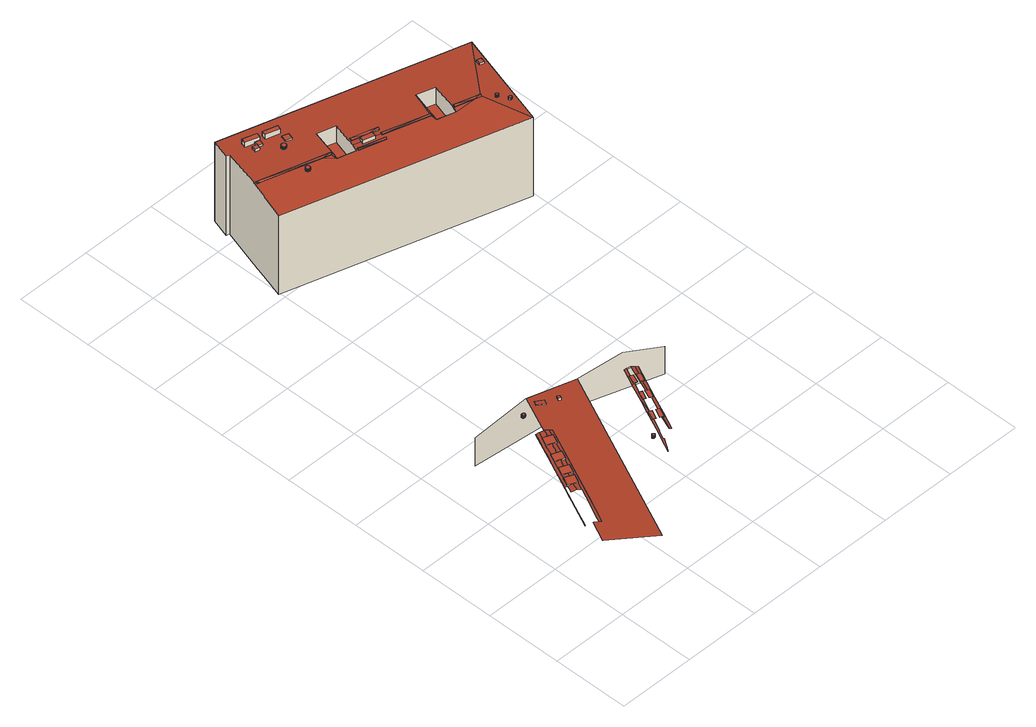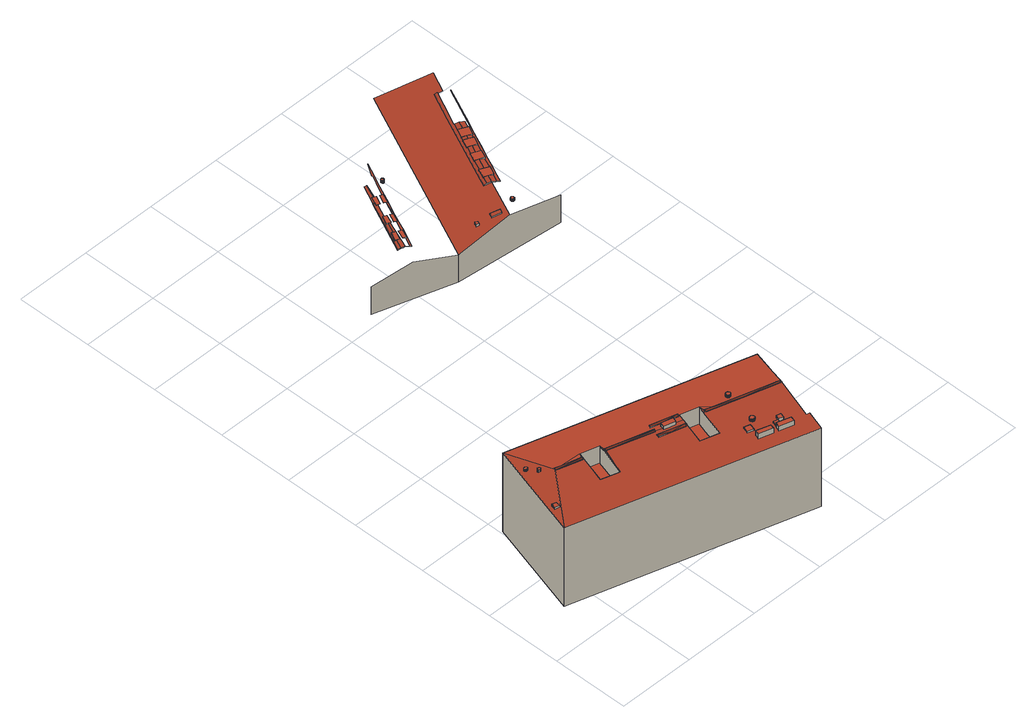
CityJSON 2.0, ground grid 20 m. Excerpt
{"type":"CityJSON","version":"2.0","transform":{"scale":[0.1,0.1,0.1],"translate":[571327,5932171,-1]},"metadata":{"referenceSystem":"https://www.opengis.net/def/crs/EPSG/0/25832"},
"CityObjects":{
"building1":{"type":"Building","attributes":{"Grundfläche 2D":"11258.269333","Grundhöhe NN":"5.771"},"children":["building1-1","building1-2","building1-3","building1-4","building1-5","building1-6","building1-7","building1-8","building1-9","building1-10","building1-11"],"geometry":[{"type":"MultiSurface","lod":"3","boundaries":[[[0,1,2,3,4,5]],[[6,0,5,7]],[[8,9,10,11,12,13,14,15,16,17,18,19,20,21,22]],[[23,24,25,26,27,28,29,30,31,32,33]],[[34,35,36,37]],[[35,38,39,36]],[[40,41,42,43,44,45,46,47,48,49,50,51,52,53,54,55,56,39,38,57,6,7,58,59,60,61,62,63,64]],[[65,66,67,68,69,70]],[[15,14,13,12,11,71,72,73,34,37,74,75,76,66,65,77,78,79,80,81,82,83,84,18,17,16]],[[68,54,53,69]],[[43,42,41,40,29,28]],[[81,80,85,86,87,88]],[[49,87,86,50]],[[89,90,91,84,83,92]],[[91,27,19,18,84]],[[44,90,89,45]],[[27,91,90]],[[43,28,27,90,44]],[[93,26,25,94,95]],[[96,97,98,99,100,101,102,103,104,105,106,107,108]],[[109,110,111]],[[111,112,113,114,115,116,117,109]],[[118,119,106,105,120]],[[121,122,123,124,125,119,118,126,127,128,129]],[[130,131,132,133,134,135,136,137,138,139,140,141,142,143,115,114]],[[131,130,114,144,145,146,132]],[[123,147,148,149,150,151,152,124]],[[153,154,155,137,136,156,157,158,159,160]],[[159,158,161,133,132,146]],[[154,153,160,159,146,145,162,163,164,165,151,150]],[[25,166,167,168,94]]],"semantics":{"surfaces":[{"type":"RoofSurface"},{"type":"WallSurface"}],"values":[0,0,1,0,0,0,0,0,0,0,1,0,0,0,1,0,1,1,1,0,0,0,0,0,0,1,0,0,0,1,1]}}]},
"building1-1":{"type":"BuildingInstallation","parents":["building1"],"geometry":[{"type":"MultiSurface","lod":"3","boundaries":[[[169,170,0,171,172,35]],[[169,35,34,73]],[[172,57,38,35]],[[170,169,73,72,71]],[[171,0,6]],[[2,1,0,170,71]],[[171,6,57,172]]],"semantics":{"surfaces":[{"type":"RoofSurface"},{"type":"WallSurface"}],"values":[0,1,1,1,1,1,1]}}]},
"building1-2":{"type":"BuildingInstallation","parents":["building1"],"geometry":[{"type":"MultiSurface","lod":"3","boundaries":[[[173,174,36,175,176,68]],[[76,173,68,67,66]],[[176,55,54,68]],[[74,174,173,76,75]],[[175,36,39,56]],[[37,36,174,74]],[[176,175,56,55]]],"semantics":{"surfaces":[{"type":"RoofSurface"},{"type":"WallSurface"}],"values":[0,1,1,1,1,1,1]}}]},
"building1-3":{"type":"BuildingInstallation","parents":["building1"],"geometry":[{"type":"MultiSurface","lod":"3","boundaries":[[[177,178,69,179,180,86]],[[79,177,86,85,80]],[[180,51,50,86]],[[77,178,177,79,78]],[[179,69,53,52]],[[65,70,69,178,77]],[[180,179,52,51]]],"semantics":{"surfaces":[{"type":"RoofSurface"},{"type":"WallSurface"}],"values":[0,1,1,1,1,1,1]}}]},
"building1-4":{"type":"BuildingInstallation","parents":["building1"],"geometry":[{"type":"MultiSurface","lod":"3","boundaries":[[[181,182,87,183,184,89]],[[181,89,92,83]],[[184,46,45,89]],[[182,181,83,82,81]],[[183,87,49,48]],[[88,87,182,81]],[[184,183,48,47,46]]],"semantics":{"surfaces":[{"type":"RoofSurface"},{"type":"WallSurface"}],"values":[0,1,1,1,1,1,1]}}]},
"building1-5":{"type":"BuildingInstallation","parents":["building1"],"geometry":[{"type":"MultiSurface","lod":"3","boundaries":[[[185,186,187,188,189,190,191,192,193,194,195,196,197,198,199,200,201,202,203,204,205,206,207,208,209,210,211]],[[190,189,212,213]],[[187,186,214,215]],[[188,187,215,216]],[[189,188,216,212]],[[191,190,213,217]],[[192,191,217,218]],[[193,192,218,219]],[[194,193,219,220]],[[195,194,220,221]],[[196,195,221,222]],[[197,196,222,223]],[[198,197,223,224]],[[198,224,225]],[[199,198,225,226]],[[200,199,226,227]],[[201,200,227,228]],[[202,201,228,229]],[[203,202,229,230]],[[204,203,230,231]],[[205,204,231,232]],[[206,205,232,233]],[[207,206,233,234]],[[208,207,234,235]],[[209,208,235,236]],[[209,236,237]],[[210,209,237,238]],[[211,210,238,239]],[[185,211,239,240]],[[186,185,240,214]]],"semantics":{"surfaces":[{"type":"RoofSurface"},{"type":"WallSurface"}],"values":[0,1,1,1,1,1,1,1,1,1,1,1,1,1,1,1,1,1,1,1,1,1,1,1,1,1,1,1,1,1]}}]},
"building1-6":{"type":"BuildingInstallation","parents":["building1"],"geometry":[{"type":"MultiSurface","lod":"3","boundaries":[[[241,242,243,244]],[[244,243,245,246]],[[241,244,246,247]],[[242,241,247,248]],[[243,242,248,245]]],"semantics":{"surfaces":[{"type":"RoofSurface"},{"type":"WallSurface"}],"values":[0,1,1,1,1]}}]},
"building1-7":{"type":"BuildingInstallation","parents":["building1"],"geometry":[{"type":"MultiSurface","lod":"3","boundaries":[[[249,250,251,252,253,254,255,256,257,258,259,260,261,262,263,264,265,266,267,268,269,270,271,272,273,274,275,276]],[[251,250,277,278]],[[249,276,279,280]],[[250,249,280,277]],[[252,251,278,281]],[[253,252,281,282]],[[254,253,282,283]],[[255,254,283,284]],[[256,255,284,285]],[[257,256,285,286]],[[258,257,286,287]],[[259,258,287,288]],[[260,259,288,289]],[[261,260,289,290]],[[262,261,290,291]],[[263,262,291,292]],[[264,263,292,293]],[[265,264,293,294]],[[266,265,294,295]],[[267,266,295,296]],[[268,267,296,297]],[[269,268,297,298]],[[270,269,298,299]],[[271,270,299,300]],[[272,271,300,301]],[[273,272,301,302]],[[274,273,302,303]],[[275,274,303,304]],[[276,275,304,279]]],"semantics":{"surfaces":[{"type":"RoofSurface"},{"type":"WallSurface"}],"values":[0,1,1,1,1,1,1,1,1,1,1,1,1,1,1,1,1,1,1,1,1,1,1,1,1,1,1,1,1]}}]},
"building1-8":{"type":"BuildingInstallation","parents":["building1"],"geometry":[{"type":"MultiSurface","lod":"3","boundaries":[[[305,306,307,308]],[[308,307,309,310]],[[305,308,310,311]],[[306,305,311,312]],[[307,306,312,309]]],"semantics":{"surfaces":[{"type":"RoofSurface"},{"type":"WallSurface"}],"values":[0,1,1,1,1]}}]},
"building1-9":{"type":"BuildingInstallation","parents":["building1"],"geometry":[{"type":"MultiSurface","lod":"3","boundaries":[[[313,314,315,316]],[[317,318,319,320]],[[120,316,315,321,118]],[[319,318,143,142,322]],[[120,105,316]],[[316,105,104,313]],[[320,110,317]],[[110,109,317]],[[109,117,317]],[[314,313,104,103,323]],[[318,317,117,116,115]],[[115,143,318]]],"semantics":{"surfaces":[{"type":"RoofSurface"},{"type":"WallSurface"}],"values":[0,0,1,1,1,1,1,1,1,1,1,1]}}]},
"building1-10":{"type":"BuildingInstallation","parents":["building1"],"geometry":[{"type":"MultiSurface","lod":"3","boundaries":[[[324,325,326,327]],[[328,329,330,331]],[[326,332,327]],[[327,332,121,129]],[[155,330,138,137]],[[330,155,331]],[[324,327,129,128,127]],[[140,329,328,333,141]],[[324,127,126,334]],[[334,325,324]],[[138,330,329,140,139]]],"semantics":{"surfaces":[{"type":"RoofSurface"},{"type":"WallSurface"}],"values":[0,0,1,1,1,1,1,1,1,1,1]}}]},
"building1-11":{"type":"BuildingInstallation","parents":["building1"],"geometry":[{"type":"MultiSurface","lod":"3","boundaries":[[[335,336,337,338]],[[156,339,340,157]],[[336,335,149,148]],[[340,161,158]],[[340,158,157]],[[337,336,148,147,123]],[[156,136,339]],[[136,135,339]],[[337,123,122,338]],[[161,340,339,135,134,133]]],"semantics":{"surfaces":[{"type":"RoofSurface"},{"type":"WallSurface"}],"values":[0,0,1,1,1,1,1,1,1,1]}}]},
"building2":{"type":"Building","attributes":{"Grundfläche 2D":"1661.451181","Grundhöhe NN":"-0.001"},"children":["building2-1","building2-2","building2-3","building2-4","building2-5","building2-6","building2-7","building2-8","building2-9","building2-10","building2-11","building2-12","building2-13","building2-14","building2-15"],"geometry":[{"type":"Solid","lod":"3","boundaries":[[[[341,342,343]],[[344,342,341]],[[345,346,347,341]],[[347,344,341]],[[347,348,349,344]],[[344,350,351,352]],[[352,353,344]],[[353,342,344]],[[354,355,356,357]],[[358,354,357,359]],[[360,361,362,363]],[[364,360,363,365]],[[366,367,368,369,370]],[[371,368,372,373,374]],[[361,375,362]],[[375,376,362]],[[377,378,379,380,360,364,381,382,383,358,359,384,385,386,387,388,370,369,368,371,374,389,390,391,392],[393,394,395,379]],[[394,393,395]],[[379,395,393]],[[390,396,397,398,372,368,367,366,399,400,401,402,403,404,356,355,405,406,362,376,407,408,409,410,378,377,392,391]],[[389,411,390]],[[411,412,390]],[[412,413,390]],[[413,396,390]],[[414,372,398]],[[373,372,414,374]],[[415,416,417,418]],[[419,420,421,422,423,424]],[[417,416,389,374]],[[418,417,374,414,398,397]],[[413,412,411,389,416,415,396]],[[380,423,422,360]],[[409,408,424,423,380,379,378,410]],[[419,407,376,375,361,360,422,421,420]],[[396,415,418,397]],[[419,424,408,407]],[[365,363,362,406,346,345,341,343]],[[347,346,406,405]],[[405,355,348,347]],[[383,351,350,344,349,348,355,354,358]],[[383,382,352,351]],[[382,381,353,352]],[[342,353,381,364]],[[364,365,343,342]],[[425,403,402,401,426,427]],[[428,429,430,431,432,388,387,386,385,384,359,357,356,404,403,425,433]],[[370,388,432,434]],[[366,370,434,435]],[[400,399,366,435,436]],[[401,400,436,426]],[[436,435,434,432,431,430,429,428,433,425,427,426]]]],"semantics":{"surfaces":[{"type":"RoofSurface"},{"type":"WallSurface"},{"type":"GroundSurface"}],"values":[[0,0,0,0,0,0,0,0,0,0,0,0,0,0,0,0,0,0,0,0,0,0,0,0,0,0,0,0,1,1,1,1,1,1,1,1,1,1,1,1,1,1,1,1,1,1,1,1,1,1,2]]}}]},
"building2-1":{"type":"BuildingInstallation","parents":["building2"],"geometry":[{"type":"MultiSurface","lod":"3","boundaries":[[[437,438,439,440,441,442,443,444,445,446,447,448,449,450,451,452,453,454,455,456,457,458,459,460,461,462,463,464,465,466,467,468,469,470,471,472,473]],[[474,475,443,442]],[[475,476,444,443]],[[477,478,441,440]],[[478,474,442,441]],[[476,479,445,444]],[[479,480,446,445]],[[480,481,447,446]],[[481,482,448,447]],[[482,483,449,448]],[[483,484,450,449]],[[484,485,451,450]],[[485,486,452,451]],[[486,487,453,452]],[[487,488,454,453]],[[488,489,455,454]],[[489,490,456,455]],[[490,491,457,456]],[[491,492,458,457]],[[492,493,459,458]],[[493,494,460,459]],[[494,495,461,460]],[[495,496,462,461]],[[496,497,463,462]],[[497,498,464,463]],[[498,499,465,464]],[[499,500,466,465]],[[500,501,467,466]],[[501,502,468,467]],[[502,503,469,468]],[[503,504,470,469]],[[504,505,471,470]],[[505,506,472,471]],[[506,507,473,472]],[[507,508,437,473]],[[508,509,438,437]],[[509,510,439,438]],[[440,439,510,477]]],"semantics":{"surfaces":[{"type":"RoofSurface"},{"type":"WallSurface"}],"values":[0,1,1,1,1,1,1,1,1,1,1,1,1,1,1,1,1,1,1,1,1,1,1,1,1,1,1,1,1,1,1,1,1,1,1,1,1,1]}}]},
"building2-2":{"type":"BuildingInstallation","parents":["building2"],"geometry":[{"type":"MultiSurface","lod":"3","boundaries":[[[511,512,513,514]],[[514,513,515,516]],[[511,514,516,517]],[[512,511,517,518]],[[513,512,518,515]]],"semantics":{"surfaces":[{"type":"RoofSurface"},{"type":"WallSurface"}],"values":[0,1,1,1,1]}}]},
"building2-3":{"type":"BuildingInstallation","parents":["building2"],"geometry":[{"type":"MultiSurface","lod":"3","boundaries":[[[519,520,521,522,523]],[[523,524,519]],[[525,524,523]],[[526,519,527,528]],[[524,527,519]],[[524,529,530,527]],[[528,531,532,533,534,521,520,519,526]],[[535,525,523,522,521,534,536,537]],[[535,538,539,529,524,525]],[[530,529,539,540,531,528,527]]],"semantics":{"surfaces":[{"type":"RoofSurface"},{"type":"WallSurface"}],"values":[0,0,0,0,0,0,1,1,1,1]}}]},
"building2-4":{"type":"BuildingInstallation","parents":["building2"],"geometry":[{"type":"MultiSurface","lod":"3","boundaries":[[[541,542,543]],[[541,543,544]],[[545,546,543,547]],[[544,543,546]],[[546,545,548]],[[542,549,390,550,545,547,543]],[[548,545,550,551]],[[551,391,546,548]],[[391,552,544,546]],[[552,553,541,544]],[[542,541,553,549]]],"semantics":{"surfaces":[{"type":"RoofSurface"},{"type":"WallSurface"}],"values":[0,0,0,0,0,1,1,1,1,1,1]}}]},
"building2-5":{"type":"BuildingInstallation","parents":["building2"],"geometry":[{"type":"MultiSurface","lod":"3","boundaries":[[[554,555,556,557]],[[556,558,557]],[[559,560,561,556,555]],[[562,563,555]],[[563,559,555]],[[563,564,565,559]],[[373,566,562,555,554,557,558,567,372]],[[568,564,563,562,566,371]],[[568,369,367,569,561,560,559,565,564]],[[569,567,558,556,561]]],"semantics":{"surfaces":[{"type":"RoofSurface"},{"type":"WallSurface"}],"values":[0,0,0,0,0,0,1,1,1,1]}}]},
"building2-6":{"type":"BuildingInstallation","parents":["building2"],"geometry":[{"type":"MultiSurface","lod":"3","boundaries":[[[570,571,572,573]],[[573,572,574,575]],[[570,573,575,576]],[[576,577,571,570]],[[577,574,572,571]]],"semantics":{"surfaces":[{"type":"RoofSurface"},{"type":"WallSurface"}],"values":[0,1,1,1,1]}}]},
"building2-7":{"type":"BuildingInstallation","parents":["building2"],"geometry":[{"type":"MultiSurface","lod":"3","boundaries":[[[578,579,580,581,582,583,584,585,586,587,588,589,590,591,592,593,594,595,596,597,598,599,600,601,602,603,604]],[[580,579,605,606]],[[579,578,607,605]],[[581,580,606,608]],[[582,581,608,609]],[[583,582,609,610]],[[584,583,610,611]],[[585,584,611,612]],[[586,585,612,613]],[[587,586,613,614]],[[588,587,614,615]],[[589,588,615,616]],[[590,589,616,617]],[[591,590,617,618]],[[592,591,618,619]],[[593,592,619,620]],[[594,593,620,621]],[[595,594,621,622]],[[596,595,622,623]],[[597,596,623,624]],[[598,597,624,625]],[[599,598,625,626]],[[600,599,626,627]],[[601,600,627,628]],[[602,601,628,629]],[[603,602,629,630]],[[604,603,630,631]],[[578,604,631,607]]],"semantics":{"surfaces":[{"type":"RoofSurface"},{"type":"WallSurface"}],"values":[0,1,1,1,1,1,1,1,1,1,1,1,1,1,1,1,1,1,1,1,1,1,1,1,1,1,1,1]}}]},
"building2-8":{"type":"BuildingInstallation","parents":["building2"],"geometry":[{"type":"MultiSurface","lod":"3","boundaries":[[[632,633,634,635,636,637,638,639,640,641,642,643,644,645,646,647,648,649,650,651,652,653,654,655,656]],[[633,632,657,658]],[[634,633,658,659]],[[655,654,660,661]],[[656,655,661,662]],[[632,656,662,657]],[[635,634,659,663]],[[636,635,663,664]],[[637,636,664,665]],[[638,637,665,666]],[[639,638,666,667]],[[640,639,667,668]],[[641,640,668,669]],[[642,641,669,670]],[[643,642,670,671]],[[644,643,671,672]],[[645,644,672,673]],[[646,645,673,674]],[[647,646,674,675]],[[648,647,675,676]],[[649,648,676,677]],[[649,677,678]],[[650,649,678,679]],[[651,650,679,680]],[[652,651,680,681]],[[653,652,681,682]],[[654,653,682,660]]],"semantics":{"surfaces":[{"type":"RoofSurface"},{"type":"WallSurface"}],"values":[0,1,1,1,1,1,1,1,1,1,1,1,1,1,1,1,1,1,1,1,1,1,1,1,1,1,1]}}]},
"building2-9":{"type":"BuildingInstallation","parents":["building2"],"geometry":[{"type":"MultiSurface","lod":"3","boundaries":[[[683,684,685,686]],[[686,685,687,688]],[[683,686,688,689]],[[684,683,689,690]],[[685,684,690,687]]],"semantics":{"surfaces":[{"type":"RoofSurface"},{"type":"WallSurface"}],"values":[0,1,1,1,1]}}]},
"building2-10":{"type":"BuildingInstallation","parents":["building2"],"geometry":[{"type":"MultiSurface","lod":"3","boundaries":[[[691,692,693,694,695]],[[377,696,692,691,697]],[[698,693,692,696]],[[699,695,694,693,698,700,392]],[[697,691,695,699,701]]],"semantics":{"surfaces":[{"type":"RoofSurface"},{"type":"WallSurface"}],"values":[0,1,1,1,1]}}]},
"building2-11":{"type":"BuildingInstallation","parents":["building2"],"geometry":[{"type":"MultiSurface","lod":"3","boundaries":[[[702,703,704,705]],[[703,702,706,707]],[[707,708,704,703]],[[708,709,705,704]],[[702,705,709,706]]],"semantics":{"surfaces":[{"type":"RoofSurface"},{"type":"WallSurface"}],"values":[0,1,1,1,1]}}]},
"building2-12":{"type":"BuildingInstallation","parents":["building2"],"geometry":[{"type":"MultiSurface","lod":"3","boundaries":[[[710,711,712,713,714,715,716,717,718,719,720,721,722,723,724,725,726,727,728,729,730,731,732,733,734,735,736,737,738,739,740,741,742,743,744,745,746]],[[712,711,747,748]],[[746,745,749,750]],[[710,746,750,751]],[[711,710,751,747]],[[713,712,748,752]],[[714,713,752,753]],[[715,714,753,754]],[[716,715,754,755]],[[717,716,755,756]],[[718,717,756,757]],[[719,718,757,758]],[[720,719,758,759]],[[721,720,759,760]],[[722,721,760,761]],[[723,722,761,762]],[[724,723,762,763]],[[725,724,763,764]],[[726,725,764,765]],[[727,726,765,766]],[[728,727,766,767]],[[729,728,767,768]],[[730,729,768,769]],[[731,730,769,770]],[[732,731,770,771]],[[733,732,771,772]],[[734,733,772,773]],[[735,734,773,774]],[[736,735,774,775]],[[737,736,775,776]],[[738,737,776,777]],[[739,738,777,778]],[[740,739,778,779]],[[741,740,779,780]],[[742,741,780,781]],[[743,742,781,782]],[[744,743,782,783]],[[745,744,783,749]]],"semantics":{"surfaces":[{"type":"RoofSurface"},{"type":"WallSurface"}],"values":[0,1,1,1,1,1,1,1,1,1,1,1,1,1,1,1,1,1,1,1,1,1,1,1,1,1,1,1,1,1,1,1,1,1,1,1,1,1]}}]},
"building2-13":{"type":"BuildingInstallation","parents":["building2"],"geometry":[{"type":"MultiSurface","lod":"3","boundaries":[[[784,785,786,787]],[[787,786,788,789]],[[784,787,789,790]],[[785,784,790,791]],[[786,785,791,788]]],"semantics":{"surfaces":[{"type":"RoofSurface"},{"type":"WallSurface"}],"values":[0,1,1,1,1]}}]},
"building2-14":{"type":"BuildingInstallation","parents":["building2"],"geometry":[{"type":"MultiSurface","lod":"3","boundaries":[[[792,793,794,795]],[[795,794,796,797]],[[797,798,792,795]],[[793,792,798,799]],[[799,796,794,793]]],"semantics":{"surfaces":[{"type":"RoofSurface"},{"type":"WallSurface"}],"values":[0,1,1,1,1]}}]},
"building2-15":{"type":"BuildingInstallation","parents":["building2"],"geometry":[{"type":"MultiSurface","lod":"3","boundaries":[[[800,801,802,803]],[[804,802,801]],[[801,800,805]],[[806,805,800,807]],[[808,805,806,809,810,811,812]],[[813,814,815,816,807,800,803,802]],[[809,806,807,816,393,395,812,811,810]],[[395,394,817,818,819,804,801,805,808,812]],[[802,804,819,813]]],"semantics":{"surfaces":[{"type":"RoofSurface"},{"type":"WallSurface"}],"values":[0,0,0,0,0,1,1,1,1]}}]}
},
"vertices":[
[90,233,182],[80,237,179],[78,238,179],[70,220,179],[73,218,180],[81,214,182],[100,228,179],[91,210,179],[36,166,176],[53,202,176],[63,223,176],[72,241,176],[86,272,176],[96,293,176],[105,312,176],[115,333,176],[128,361,176],[138,382,176],[146,400,176],[146,400,175],[115,333,175],[19,128,175],[19,128,176],[22,61,176],[132,9,149],[351,476,149],[210,490,179],[164,392,179],[181,384,175],[53,112,174],[37,120,179],[35,120,179],[10,67,179],[10,66,179],[89,260,179],[100,255,182],[104,264,182],[93,269,179],[110,250,179],[115,260,179],[53,112,176],[88,186,176],[173,366,176],[181,384,176],[174,387,179],[166,369,179],[167,369,178],[158,350,178],[157,347,178],[156,348,179],[143,320,179],[144,320,178],[134,299,178],[133,299,179],[124,280,179],[125,280,178],[116,259,178],[111,250,179],[92,209,178],[82,189,178],[82,189,179],[64,152,179],[65,152,179],[54,131,179],[47,115,179],[111,309,179],[102,290,179],[104,289,179],[114,285,182],[123,304,182],[115,307,180],[77,239,178],[86,257,178],[87,261,178],[92,270,179],[101,288,178],[102,290,178],[111,309,178],[119,328,178],[120,330,178],[121,330,179],[134,358,179],[143,378,179],[144,379,179],[153,397,179],[127,328,180],[133,325,182],[146,352,182],[142,354,181],[156,374,182],[164,392,182],[164,392,181],[154,374,181],[67,504,150],[351,476,68],[67,504,68],[306,160,176],[328,193,178],[326,194,177],[331,205,177],[331,206,177],[336,217,177],[338,216,178],[355,251,178],[353,252,177],[358,263,177],[361,276,176],[334,218,176],[323,196,176],[373,243,178],[371,243,179],[357,207,178],[360,206,177],[362,205,176],[385,252,176],[384,258,177],[379,248,177],[376,241,177],[365,273,178],[378,311,176],[363,275,177],[392,330,178],[405,357,178],[403,358,177],[400,360,176],[388,332,176],[382,309,178],[381,310,178],[384,316,178],[391,331,178],[406,298,176],[416,319,176],[439,367,176],[432,359,177],[431,357,177],[426,347,177],[422,349,178],[410,322,178],[413,320,177],[408,309,177],[403,299,177],[400,301,178],[383,265,178],[387,264,177],[385,252,173],[450,390,173],[450,390,176],[410,372,177],[413,380,177],[415,379,178],[426,402,178],[421,404,176],[411,381,176],[436,397,180],[435,398,180],[405,324,179],[417,352,180],[427,373,180],[432,370,178],[443,394,178],[439,396,179],[436,369,177],[443,394,176],[439,396,177],[436,397,178],[421,404,174],[456,442,178],[553,411,149],[553,411,68],
[87,261,182],[77,239,182],[100,228,182],[111,250,182],
[102,290,182],[92,270,182],[116,259,182],[125,280,182],
[120,330,182],[111,309,182],[134,299,182],[144,320,182],
[144,379,182],[134,358,182],[157,347,182],[167,369,182],
[169,454,181],[170,454,181],[171,455,181],[172,455,181],[172,456,181],[173,457,181],[173,458,181],[173,459,181],[173,460,181],[172,460,181],[172,461,181],[171,462,181],[170,462,181],[169,462,181],[168,462,181],[167,462,181],[166,462,181],[166,461,181],[165,461,181],[165,460,181],[165,459,181],[165,458,181],[165,457,181],[165,456,181],[166,455,181],[167,454,181],[168,454,181],[172,456,175],[173,457,175],[170,454,174],[171,455,175],[172,455,175],[173,458,175],[173,459,175],[173,460,174],[172,460,174],[172,461,174],[171,462,174],[170,462,174],[169,462,174],[169,462,173],[168,462,173],[167,462,173],[166,462,173],[166,461,173],[165,461,173],[165,460,173],[165,459,173],[165,458,173],[165,457,173],[165,456,173],[166,455,173],[166,455,174],[167,454,174],[168,454,174],[169,454,174],
[237,463,174],[215,472,178],[210,462,178],[232,452,174],[210,462,176],[232,452,171],[237,463,171],[215,472,176],
[322,214,178],[323,215,178],[324,216,178],[324,217,178],[324,218,178],[324,219,178],[323,220,178],[323,221,178],[322,221,178],[321,221,178],[321,222,178],[320,222,178],[319,222,178],[319,221,178],[318,221,178],[317,220,178],[317,219,178],[316,219,178],[316,218,178],[316,217,178],[316,216,178],[317,216,178],[317,215,178],[318,215,178],[318,214,178],[319,214,178],[320,214,178],[321,214,178],[323,215,172],[324,216,172],[321,214,171],[322,214,172],[324,217,172],[324,218,172],[324,219,171],[323,220,171],[323,221,171],[322,221,171],[321,221,171],[321,222,170],[320,222,170],[319,222,170],[319,221,170],[318,221,170],[317,220,170],[317,219,170],[316,219,170],[316,218,170],[316,217,170],[316,216,170],[317,216,170],[317,215,170],[318,215,170],[318,214,171],[319,214,171],[320,214,171],
[264,448,170],[270,445,170],[273,452,170],[267,455,170],[273,452,162],[267,455,164],[264,448,164],[270,445,162],
[353,252,179],[360,248,179],[371,271,179],[363,275,179],[376,241,179],[387,264,179],[378,268,179],[367,245,179],[368,272,179],[381,266,179],[357,250,179],
[381,310,180],[388,306,180],[398,327,180],[391,331,180],[394,303,180],[403,299,180],[413,320,180],[404,325,180],[398,328,179],[396,303,179],[387,307,179],
[421,376,180],[413,380,180],[403,358,180],[411,354,180],[426,347,180],[436,369,180],
[405,1263,256],[386,1266,252],[404,1260,252],[230,1315,256],[405,1264,255],[406,1267,252],[320,1292,252],[231,1318,252],[230,1316,255],[230,1315,255],[229,1312,252],[235,1310,252],[236,1310,252],[230,1316,251],[231,1318,251],[227,1320,251],[226,1317,251],[230,1315,251],[226,1316,251],[405,1245,250],[409,1259,251],[405,1264,251],[405,1263,251],[386,1266,251],[404,1260,251],[868,1294,243],[759,1161,251],[758,1160,251],[758,1159,251],[794,1038,243],[740,1161,251],[696,1180,251],[696,1179,251],[686,1163,250],[410,1263,251],[411,1265,251],[477,1243,251],[457,1249,251],[453,1236,250],[452,1232,250],[236,1310,251],[235,1310,251],[229,1312,251],[225,1313,251],[215,1279,248],[212,1271,247],[212,1270,247],[196,1215,243],[639,1176,250],[640,1195,251],[525,1229,251],[507,1235,251],[458,1234,250],[457,1232,250],[457,1234,250],[664,1262,248],[711,1248,248],[692,1181,251],[265,1472,243],[263,1472,243],[249,1423,245],[254,1422,245],[257,1421,245],[228,1323,251],[320,1292,251],[406,1267,251],[430,1331,248],[477,1317,248],[463,1268,250],[461,1261,251],[643,1190,251],[644,1193,251],[644,1196,251],[690,1176,251],[664,1262,199],[639,1176,199],[686,1163,199],[711,1248,199],[430,1331,200],[410,1263,200],[409,1259,200],[405,1245,200],[452,1232,200],[477,1317,200],[257,1421,10],[249,1423,10],[254,1422,10],[226,1317,10],[226,1316,10],[225,1313,10],[215,1279,10],[196,1215,10],[227,1320,10],[794,1038,10],[868,1294,10],[263,1472,10],
[351,1346,255],[352,1346,255],[353,1346,255],[354,1346,255],[355,1347,255],[356,1347,255],[357,1348,255],[357,1349,255],[358,1350,255],[358,1351,255],[358,1352,255],[358,1353,255],[357,1354,255],[357,1355,255],[356,1356,255],[355,1357,255],[354,1357,255],[353,1357,255],[353,1358,255],[352,1358,255],[351,1358,255],[350,1357,255],[349,1357,255],[348,1356,255],[347,1356,255],[347,1355,255],[346,1354,255],[346,1353,255],[346,1352,255],[346,1351,255],[346,1350,255],[346,1349,255],[347,1349,255],[347,1348,255],[348,1347,255],[349,1346,255],[350,1346,255],[356,1347,248],[357,1348,248],[357,1349,248],[354,1346,248],[355,1347,248],[358,1350,248],[358,1351,248],[358,1352,247],[358,1353,247],[357,1354,247],[357,1355,247],[356,1356,247],[355,1357,247],[354,1357,247],[353,1357,247],[353,1358,247],[352,1358,247],[351,1358,247],[350,1357,247],[349,1357,247],[348,1356,247],[347,1356,247],[347,1355,247],[346,1354,248],[346,1353,248],[346,1352,248],[346,1351,248],[346,1350,248],[346,1349,248],[347,1349,248],[347,1348,248],[348,1347,248],[349,1346,248],[350,1346,248],[351,1346,248],[352,1346,248],[353,1346,248],
[839,1228,250],[842,1240,250],[830,1243,250],[828,1231,250],[830,1243,246],[828,1231,246],[839,1228,244],[842,1240,244],
[466,1263,256],[466,1263,255],[465,1260,252],[468,1259,252],[502,1249,252],[532,1245,256],[530,1241,252],[467,1265,254],[499,1258,252],[467,1267,252],[532,1248,252],[512,1254,252],[467,1267,250],[467,1265,250],[466,1263,250],[465,1260,251],[530,1241,250],[468,1259,250],[502,1249,250],[532,1245,250],[532,1248,250],[499,1258,250],
[524,1225,252],[639,1191,252],[640,1194,256],[525,1228,256],[641,1197,252],[525,1229,255],[640,1195,255],[526,1232,252],[639,1191,251],[641,1197,251],[526,1232,251],[525,1228,251],[524,1225,251],
[696,1179,254],[695,1178,256],[756,1163,252],[696,1180,253],[696,1181,252],[758,1159,256],[759,1161,254],[759,1162,252],[694,1174,252],[740,1161,252],[757,1155,252],[758,1159,255],[694,1174,251],[696,1181,251],[757,1155,251],[759,1162,251],
[383,1357,251],[387,1372,251],[372,1377,251],[368,1362,251],[372,1377,246],[368,1362,247],[383,1357,247],[387,1372,246],
[785,1132,254],[786,1133,254],[787,1134,254],[787,1135,254],[787,1136,254],[787,1137,254],[786,1137,254],[786,1138,254],[785,1139,254],[784,1139,254],[783,1139,254],[782,1139,254],[781,1139,254],[780,1138,254],[780,1137,254],[779,1137,254],[779,1136,254],[779,1135,254],[779,1134,254],[780,1134,254],[780,1133,254],[780,1132,254],[781,1132,254],[782,1132,254],[783,1131,254],[784,1131,254],[784,1132,254],[786,1133,247],[787,1134,247],[785,1132,247],[787,1135,247],[787,1136,247],[787,1137,247],[786,1137,247],[786,1138,247],[785,1139,248],[784,1139,248],[783,1139,248],[782,1139,248],[781,1139,248],[780,1138,248],[780,1137,248],[779,1137,248],[779,1136,248],[779,1135,248],[779,1134,248],[780,1134,248],[780,1133,248],[780,1132,248],[781,1132,248],[782,1132,248],[783,1131,248],[784,1131,247],[784,1132,247],
[801,1108,251],[802,1109,251],[803,1110,251],[803,1111,251],[803,1112,251],[803,1113,251],[802,1113,251],[802,1114,251],[801,1114,251],[801,1115,251],[800,1115,251],[799,1115,251],[798,1115,251],[797,1115,251],[796,1114,251],[796,1113,251],[795,1113,251],[795,1112,251],[795,1111,251],[795,1110,251],[796,1109,251],[797,1108,251],[798,1108,251],[799,1108,251],[800,1108,251],[801,1108,245],[802,1109,245],[803,1110,245],[798,1108,245],[799,1108,245],[800,1108,245],[803,1111,245],[803,1112,245],[803,1113,245],[802,1113,245],[802,1114,245],[801,1114,245],[801,1115,245],[800,1115,245],[799,1115,245],[798,1115,245],[797,1115,245],[796,1114,245],[796,1113,245],[795,1113,246],[795,1112,246],[795,1112,245],[795,1111,245],[795,1110,245],[796,1109,245],[797,1108,245],
[326,1390,251],[330,1402,251],[318,1405,251],[315,1393,251],[318,1405,245],[315,1393,246],[326,1390,246],[330,1402,245],
[479,1248,261],[475,1236,261],[505,1228,261],[505,1230,261],[508,1240,261],[475,1236,251],[479,1248,251],[505,1228,251],[508,1240,251],[505,1230,251],[495,1244,251],
[299,1426,259],[296,1414,259],[331,1403,259],[335,1415,259],[299,1426,245],[296,1414,245],[331,1403,245],[335,1415,245],
[341,1261,257],[341,1262,257],[342,1263,257],[342,1264,257],[342,1265,257],[342,1266,257],[342,1267,257],[342,1268,257],[342,1269,257],[341,1269,257],[340,1270,257],[339,1270,257],[339,1271,257],[338,1271,257],[337,1271,257],[336,1271,257],[335,1271,257],[334,1270,257],[333,1270,257],[333,1269,257],[332,1269,257],[332,1268,257],[332,1267,257],[331,1266,257],[331,1265,257],[331,1264,257],[332,1264,257],[332,1263,257],[333,1262,257],[333,1261,257],[334,1261,257],[335,1260,257],[336,1260,257],[337,1260,257],[338,1260,257],[339,1260,257],[340,1261,257],[341,1262,250],[342,1263,250],[339,1260,249],[340,1261,249],[341,1261,249],[342,1264,250],[342,1265,250],[342,1266,250],[342,1267,250],[342,1268,250],[342,1269,250],[341,1269,250],[340,1270,250],[339,1270,250],[339,1271,250],[338,1271,250],[337,1271,250],[336,1271,250],[335,1271,250],[334,1270,250],[333,1270,250],[333,1269,250],[332,1269,250],[332,1268,250],[332,1267,250],[331,1266,250],[331,1265,250],[331,1264,250],[332,1264,249],[332,1263,249],[333,1262,249],[333,1261,249],[334,1261,249],[335,1260,249],[336,1260,249],[337,1260,249],[338,1260,249],
[379,1389,259],[383,1400,259],[347,1411,259],[344,1400,259],[347,1411,245],[344,1400,245],[379,1389,245],[383,1400,245],
[311,1384,254],[314,1395,254],[303,1398,254],[300,1387,254],[303,1398,246],[300,1387,247],[311,1384,247],[314,1395,246],
[522,1212,256],[456,1230,255],[521,1209,252],[521,1211,254],[455,1228,252],[456,1231,256],[503,1221,252],[523,1215,252],[457,1232,255],[473,1230,252],[469,1231,252],[458,1234,252],[457,1234,252],[521,1209,250],[521,1211,250],[522,1212,250],[523,1215,250],[456,1231,250],[456,1230,250],[455,1228,250]
]}
